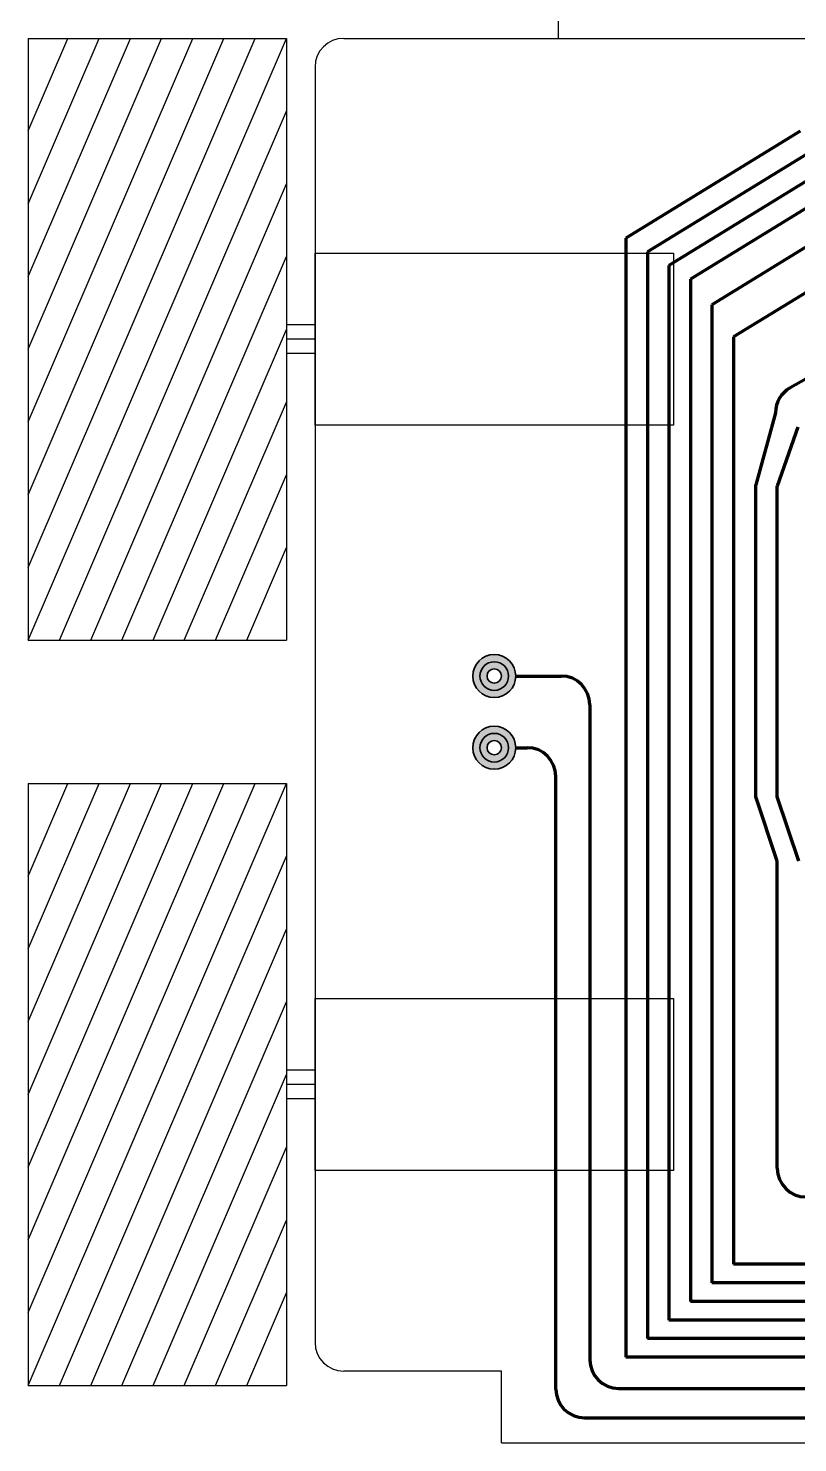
# Model space of a CAD drawing. Header units: millimetres. Extents: x 354 to 1075, y 97 to 298.
# Drawn here: x 736.5 to 790.2, y 96.8 to 195.6 of the extents above; entities that cross this region are included whole.
import ezdxf

# ---------------------------------------------------------------- set-up
doc = ezdxf.new("R2010")
doc.units = ezdxf.units.MM
doc.layers.add('motores', color=160, linetype='Continuous')
doc.layers.add('ruedas', color=160, linetype='Continuous')
doc.layers.add('ribetes', color=12, linetype='Continuous', lineweight=100)
doc.layers.add('TALADRO', color=210, linetype='Continuous', lineweight=35)

msp = doc.modelspace()

# ---------------------------------------------------------------- hatches: boundary and pattern name
at = {"layer": 'TALADRO'}
h = msp.add_hatch(color=256, dxfattribs=at)
h.dxf.hatch_style = 1
h.paths.add_polyline_path([(768.014, 150.349, -0.414214), (769.014, 151.349), (769.014, 151.849, 0.414214), (767.514, 150.349, 1), (770.514, 150.349, 0.414214), (769.014, 151.849), (769.014, 151.349, -0.414214), (770.014, 150.349, -1)])
h.paths.add_polyline_path([(770.014, 145.349, -1), (768.014, 145.349), (767.514, 145.349, 1), (770.514, 145.349, 1), (767.514, 145.349), (768.014, 145.349, -1)])
h = msp.add_hatch(color=256, dxfattribs=at)
h.dxf.hatch_style = 1
h.paths.add_polyline_path([(770.014, 150.349, 1), (768.014, 150.349, 1)])
h.paths.add_polyline_path([(769.514, 150.349, 1), (768.514, 150.349, 1)], flags=16)
h.paths.add_polyline_path([(770.014, 145.349, 1), (768.014, 145.349, 1)])
h.paths.add_polyline_path([(769.514, 145.349, 1), (768.514, 145.349, 1)], flags=16)

# ---------------------------------------------------------------- linework, layer by layer
for p, q in [((773.496, 194.849), (773.496, 215.513)), ((758.514, 194.849), (874.514, 194.849)), ((756.514, 192.849), (756.514, 136.849)), ((756.514, 174.849), (754.514, 174.849)), ((756.514, 173.849), (754.514, 173.849)), ((756.514, 172.849), (754.514, 172.849)), ((756.514, 136.849), (756.514, 103.849)), ((756.514, 122.849), (754.514, 122.849)), ((756.514, 121.849), (754.514, 121.849)), ((756.514, 120.849), (754.514, 120.849)), ((769.514, 101.849), (758.514, 101.849)), ((769.514, 96.849), (769.514, 101.849)), ((769.514, 96.849), (863.514, 96.849))]:
    msp.add_line(p, q)
for centre, start, end in [((758.514, 192.849), 90, 180), ((758.514, 103.849), 180, 270)]:
    msp.add_arc(centre, 2, start, end)
at = {"layer": 'motores'}
for p, q in [((756.514, 167.849), (756.514, 179.849)), ((756.514, 179.849), (781.514, 179.849)), ((781.514, 179.849), (781.514, 167.849)), ((781.514, 167.849), (756.514, 167.849)), ((756.514, 115.849), (756.514, 127.849)), ((756.514, 127.849), (781.514, 127.849)), ((781.514, 127.849), (781.514, 115.849)), ((781.514, 115.849), (756.514, 115.849))]:
    msp.add_line(p, q, dxfattribs=at)
at = {"layer": 'ribetes'}
for p, q in [((790.361, 188.383), (778.196, 180.916)), ((792.861, 188.038), (779.696, 179.958)), ((795.361, 187.694), (781.196, 178.999)), ((797.861, 187.349), (782.696, 178.041)), ((800.361, 186.185), (784.196, 176.264)), ((802.861, 184.549), (785.696, 174.013)), ((778.196, 180.916), (778.196, 102.812)), ((779.696, 179.958), (779.696, 104.112)), ((781.196, 178.999), (781.196, 105.412)), ((782.696, 178.041), (782.696, 106.712)), ((784.196, 176.264), (784.196, 108.012)), ((785.696, 174.013), (785.696, 109.312)), ((795.042, 173.485), (789.655, 170.466)), ((788.633, 168.722), (787.26, 163.694)), ((790.181, 167.726), (788.76, 163.597)), ((787.26, 141.922), (787.26, 163.694)), ((788.76, 141.922), (788.76, 163.597)), ((788.76, 137.422), (787.26, 141.922)), ((790.26, 137.422), (788.76, 141.922)), ((788.76, 116), (788.76, 137.422)), ((809.014, 109.312), (785.696, 109.312)), ((824.014, 108.012), (784.196, 108.012)), ((829.014, 106.712), (782.696, 106.712)), ((831.514, 105.412), (781.196, 105.412)), ((836.17, 104.112), (779.696, 104.112)), ((809.014, 102.812), (778.196, 102.812))]:
    msp.add_line(p, q, dxfattribs=at)
at = {"layer": 'ribetes', "lineweight": 158}
for p, q in [((770.514, 150.349), (771.7, 150.349)), ((771.7, 150.349), (773.686, 150.349)), ((775.686, 148.349), (775.686, 102.642)), ((770.514, 145.349), (771.313, 145.349)), ((773.313, 100.587), (773.313, 143.349)), ((777.686, 100.642), (840.811, 100.642)), ((775.313, 98.587), (845.863, 98.587))]:
    msp.add_line(p, q, dxfattribs=at)
at = {"layer": 'ribetes'}
for centre, start, end in [((790.633, 168.722), 119.26158, 180), ((790.76, 116), 180, 270)]:
    msp.add_arc(centre, 2, start, end, dxfattribs=at)
at = {"layer": 'ribetes', "lineweight": 158}
for centre, start, end in [((773.686, 148.349), 0, 90), ((771.313, 143.349), 0, 90), ((777.686, 102.642), 180, 270), ((775.313, 100.587), 180, 270)]:
    msp.add_arc(centre, 2, start, end, dxfattribs=at)
at = {"layer": 'ruedas'}
for p, q in [((736.514, 194.849), (754.514, 194.849)), ((736.514, 194.849), (736.514, 152.849)), ((736.514, 152.849), (754.514, 194.849)), ((736.514, 157.926), (752.338, 194.849)), ((736.514, 163.004), (750.162, 194.849)), ((736.514, 168.081), (747.986, 194.849)), ((736.514, 173.158), (745.81, 194.849)), ((736.514, 178.235), (743.634, 194.849)), ((736.514, 183.312), (741.459, 194.849)), ((736.514, 188.39), (739.283, 194.849)), ((754.514, 194.849), (754.514, 152.849)), ((738.69, 152.849), (754.514, 189.772)), ((740.866, 152.849), (754.514, 184.695)), ((743.042, 152.849), (754.514, 179.618)), ((745.218, 152.849), (754.514, 174.541)), ((747.394, 152.849), (754.514, 169.463)), ((749.57, 152.849), (754.514, 164.386)), ((751.746, 152.849), (754.514, 159.309)), ((736.514, 152.849), (754.514, 152.849)), ((736.514, 142.849), (754.514, 142.849)), ((736.514, 142.849), (736.514, 100.849)), ((736.514, 100.849), (754.514, 142.849)), ((736.514, 105.926), (752.338, 142.849)), ((736.514, 111.004), (750.162, 142.849)), ((736.514, 116.081), (747.986, 142.849)), ((736.514, 121.158), (745.81, 142.849)), ((736.514, 126.235), (743.634, 142.849)), ((736.514, 131.312), (741.459, 142.849)), ((736.514, 136.39), (739.283, 142.849)), ((754.514, 142.849), (754.514, 100.849)), ((738.69, 100.849), (754.514, 137.772)), ((740.866, 100.849), (754.514, 132.695)), ((743.042, 100.849), (754.514, 127.618)), ((745.218, 100.849), (754.514, 122.541)), ((747.394, 100.849), (754.514, 117.463)), ((749.57, 100.849), (754.514, 112.386)), ((751.746, 100.849), (754.514, 107.309)), ((736.514, 100.849), (754.514, 100.849))]:
    msp.add_line(p, q, dxfattribs=at)
at = {"layer": 'TALADRO'}
for centre, radius in [((769.014, 150.349), 1.5), ((769.014, 150.349), 1), ((769.014, 150.349), 0.5), ((769.014, 145.349), 1.5), ((769.014, 145.349), 1), ((769.014, 145.349), 0.5)]:
    msp.add_circle(centre, radius, dxfattribs=at)

doc.saveas('drawing.dxf')
